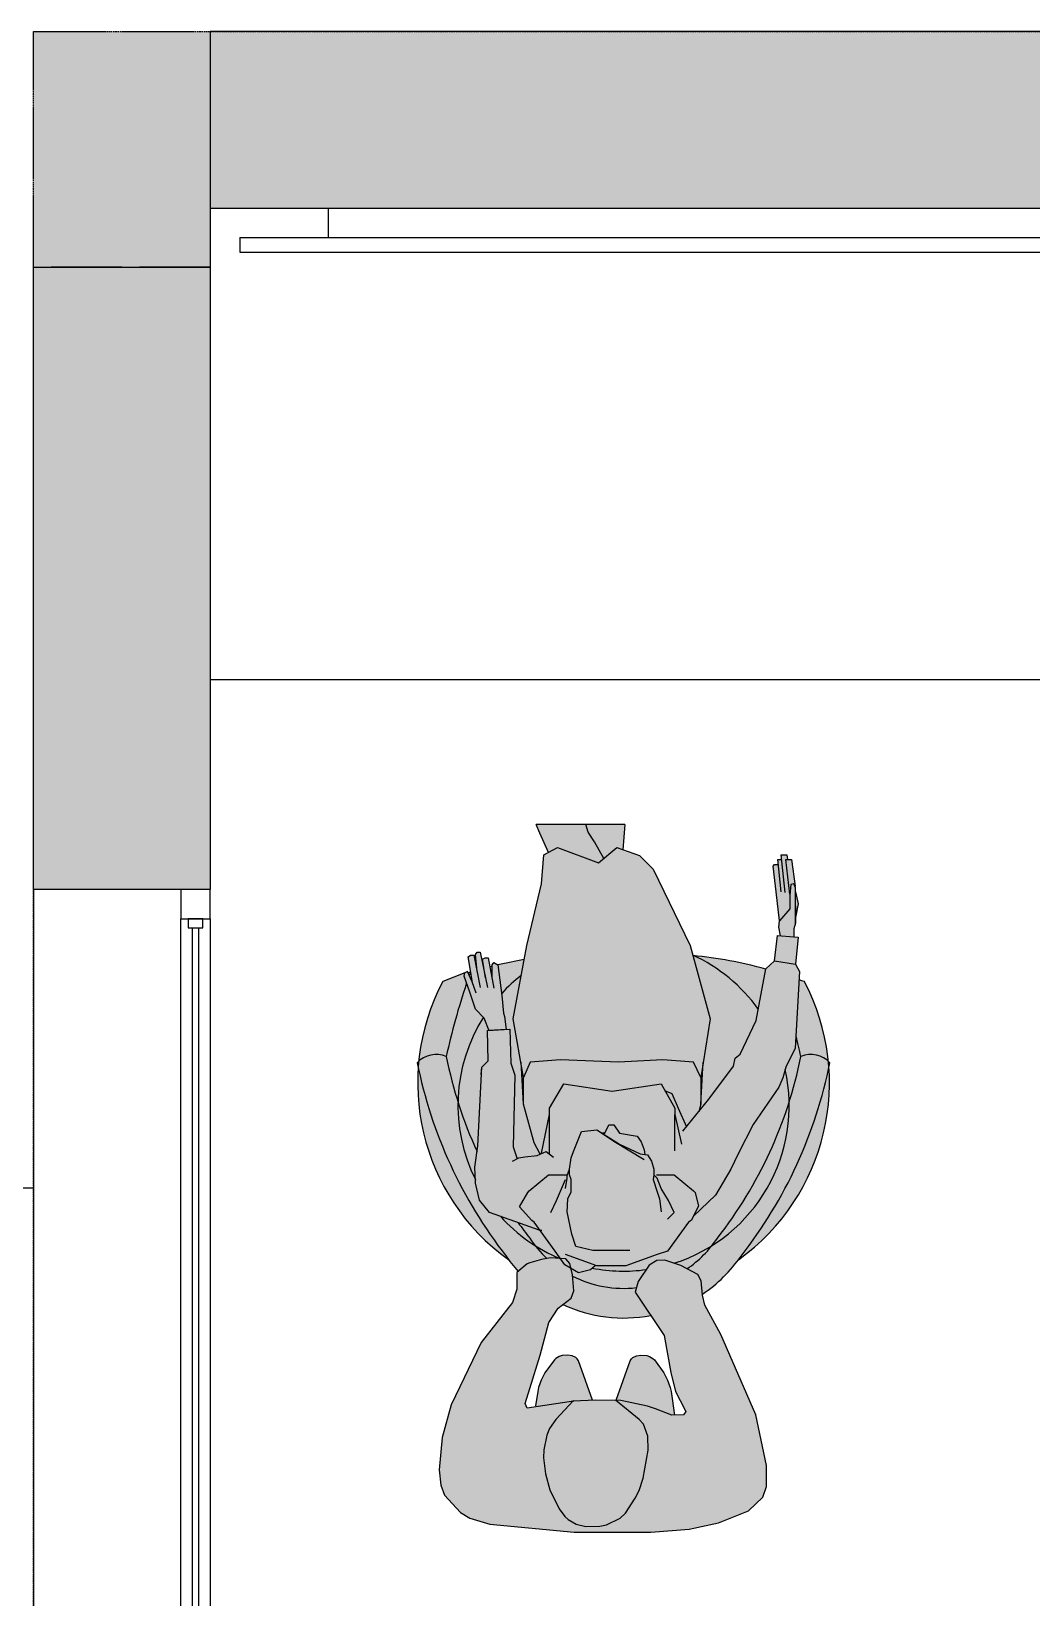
# Model space of a CAD drawing. Header units: millimetres. Extents: x 71819 to 78266, y 23672 to 38445.
# Drawn here: x 73896.7 to 74066.4, y 32970.1 to 33235.9 of the extents above; entities that cross this region are included whole.
import ezdxf

# ---------------------------------------------------------------- set-up
doc = ezdxf.new("R2010")
doc.units = ezdxf.units.MM
doc.linetypes.add('ACAD_ISO02W100', pattern=[15, 12, -3])
doc.linetypes.add('DASHED2', pattern=[0.375, 0.25, -0.125])
doc.layers.add('Plan Archi', color=8, linetype='Continuous')

msp = doc.modelspace()

# ---------------------------------------------------------------- hatches: boundary and pattern name
at = {"layer": 'Plan Archi', "linetype": 'ACAD_ISO02W100'}
h = msp.add_hatch(color=256, dxfattribs=at)
h.dxf.hatch_style = 1
h.paths.add_polyline_path([(73897.05, 33235.93), (73927.05, 33235.93), (73927.05, 33195.93), (73897.05, 33195.93)])
at = {"layer": 'Plan Archi'}
h = msp.add_hatch(color=256, dxfattribs=at)
h.dxf.hatch_style = 1
h.paths.add_polyline_path([(74621.71, 33235.93), (73927.05, 33235.93), (73927.05, 33205.93), (74621.71, 33205.93)])
h = msp.add_hatch(color=256, dxfattribs=at)
h.dxf.hatch_style = 1
h.paths.add_polyline_path([(73897.05, 33195.93), (73927.05, 33195.93), (73927.05, 33090.29), (73897.05, 33090.29)])
at = {"layer": 'Plan Archi', "true_color": 0xffffff}
h = msp.add_hatch(color=7, dxfattribs=at)
h.dxf.hatch_style = 1
h.paths.add_polyline_path([(73978.43, 33068.33), (73980.2, 33058.37), (73981.3, 33060.96), (73986.48, 33061.37), (73996.31, 33060.96), (74003.81, 33061.37), (74009, 33060.96), (74010.23, 33058.37), (74011.86, 33068.33), (74008.45, 33080.75), (74002.18, 33093.71), (73999.86, 33096.03), (73996.03, 33097.4), (73992.9, 33094.8), (73985.94, 33097.4), (73983.62, 33096.17), (73983.21, 33091.26), (73980.75, 33080.75)])
h.paths.add_polyline_path([(73996.03, 33097.4), (73997.04, 33097.04), (73997.38, 33101.31), (73990.73, 33101.31), (73991.12, 33099.99), (73992.21, 33098.35), (73993.82, 33095.57)])
h.paths.add_polyline_path([(73992.9, 33094.8), (73993.82, 33095.57), (73992.21, 33098.35), (73991.12, 33099.99), (73990.73, 33101.31), (73982.33, 33101.31), (73982.93, 33099.85), (73984.43, 33096.6), (73985.94, 33097.4)])
h.paths.add_polyline_path([(74022.78, 33078.15), (74026.33, 33077.61), (74026.78, 33082.2), (74026.06, 33082.25), (74023.26, 33082.48)])
h.paths.add_polyline_path([(74026.33, 33084.57), (74026.33, 33087.43), (74026.33, 33087.57), (74026.33, 33090.57), (74026.06, 33091.26), (74025.51, 33091.12), (74025.37, 33089.34), (74025.37, 33087.02), (74023.6, 33084.98), (74023.46, 33083.89), (74023.75, 33082.44), (74026.06, 33082.25), (74026.06, 33083.61)])
h = msp.add_hatch(color=7, dxfattribs=at)
h.dxf.hatch_style = 1
h.paths.add_polyline_path([(74023.19, 33088.39), (74023.6, 33084.98), (74025.37, 33087.02), (74025.37, 33089.34), (74025.51, 33091.12), (74026.06, 33091.26), (74026.23, 33090.82), (74025.65, 33095.35), (74025.24, 33095.35), (74024.97, 33095.35), (74024.83, 33096.17), (74024.42, 33096.17), (74023.87, 33096.17), (74023.96, 33095.35), (74023.87, 33095.35), (74023.33, 33095.35), (74023.41, 33094.53), (74022.78, 33094.53), (74022.51, 33094.26)])
h = msp.add_hatch(color=7, dxfattribs=at)
h.dxf.hatch_style = 1
h.paths.add_polyline_path([(74026.33, 33085.52), (74026.74, 33087.84), (74026.33, 33089.89), (74026.33, 33087.57)])
h = msp.add_hatch(color=7, dxfattribs=at)
h.dxf.hatch_style = 1
h.paths.add_polyline_path([(73962.42, 33061.14, -0.292249), (73967.08, 33061.93, -0.028149), (73970.53, 33074.36), (73970.11, 33075.56), (73970.24, 33076.11), (73966.49, 33074.66, 0.096549)])
h.paths.add_polyline_path([(73977.64, 33027.46, -0.008687), (73977.16, 33028.15, -0.114135), (73962.32, 33060.05, 0.260508)])
h.paths.add_polyline_path([(74020, 33069.97), (74021.28, 33076.78, 0.041394), (74009.08, 33079.05, -0.128467)])
h = msp.add_hatch(color=7, dxfattribs=at)
h.dxf.hatch_style = 1
h.paths.add_polyline_path([(74013.06, 33031.11, -0.020541), (74012.14, 33029.84, 0.263343), (74025.24, 33054.22, -0.090174)], flags=17)
h.paths.add_polyline_path([(74010.63, 33060.8), (74010.23, 33053.86), (74009.89, 33052.57), (74011.59, 33054.68), (74015.82, 33060.28), (74016.1, 33061.64), (74016.91, 33062.32), (74019.64, 33068.06), (74020, 33069.97, 0.128467), (74009.08, 33079.05, 0.000565), (74008.91, 33079.07), (74011.86, 33068.33)])
h.paths.add_polyline_path([(73980.2, 33058.37), (73980.2, 33053.86), (73979.82, 33060.52), (73978.43, 33068.33), (73979.81, 33075.72, 0.040509), (73976.47, 33072.64), (73976.52, 33072.29), (73976.79, 33069.28), (73976.93, 33068.74), (73977.21, 33066.52), (73974.06, 33066.33), (73974.2, 33061.23), (73973.11, 33060.14), (73972.43, 33046.77), (73971.94, 33043.13), (73972.05, 33040.44), (73972.72, 33037.57), (73974.42, 33035.48), (73983.01, 33032.38), (73985.53, 33028.89), (73986.39, 33027.67), (73987.33, 33027.59), (73988.01, 33026.79), (73988.22, 33025.95), (73989.48, 33025.21), (73991.53, 33025.75), (73992.43, 33026.5), (73992.62, 33026.43), (73997.54, 33026.43), (74002.86, 33028.34), (74004.63, 33028.89), (74008.18, 33033.8), (74008.59, 33034.08), (74008.99, 33034.83), (74012.74, 33038.39), (74015.32, 33042.84), (74016.6, 33045.41), (74019.16, 33050.39), (74023.46, 33056.73), (74024.16, 33058.29), (74024.69, 33060.14), (74026.28, 33063.36), (74027.01, 33076.38), (74026.33, 33077.61), (74022.78, 33078.15), (74021.28, 33076.79), (74019.64, 33068.06), (74016.91, 33062.32), (74016.1, 33061.64), (74015.82, 33060.28), (74011.59, 33054.68), (74009.89, 33052.57), (74010.23, 33053.86), (74010.23, 33058.37), (74009, 33060.96), (74003.81, 33061.37), (73996.31, 33060.96), (73986.48, 33061.37), (73981.3, 33060.96)])
h.paths.add_polyline_path([(73996.44, 33047.04), (73995.49, 33047.59), (73992.62, 33049.5)], flags=16)
h.paths.add_polyline_path([(73969.06, 33054.22, 0.03092), (73972.3, 33045.8), (73972.43, 33046.77), (73973.11, 33060.14), (73974.2, 33061.23), (73974.06, 33066.33), (73974.31, 33066.35), (73973.52, 33068.47), (73973.38, 33068.6, 0.136056)])
h.paths.add_polyline_path([(73977.16, 33028.15, 0.035379), (73979.27, 33025.47), (73980.8, 33026.72), (73981.27, 33026.92), (73983.23, 33027.51), (73984.16, 33027.68, -0.038546), (73982.16, 33029.84, -0.068994), (73976.26, 33034.82), (73974.42, 33035.48), (73972.72, 33037.57), (73972.05, 33040.44), (73972.02, 33041.04, -0.122041), (73969.06, 33054.22, -0.027275), (73967.08, 33061.93, 0.292249), (73962.42, 33061.14, 0.007458), (73962.32, 33060.05, 0.114135)])
h.paths.add_polyline_path([(73967.08, 33061.93, 0.027275), (73969.06, 33054.22, -0.136056), (73973.38, 33068.6), (73972.02, 33069.97), (73971.06, 33072.83), (73970.53, 33074.36, 0.028149)])
h.paths.add_polyline_path([(73976.47, 33072.64, -0.040509), (73979.81, 33075.72), (73980.31, 33078.39, 0.015204), (73975.84, 33077.49)])
h.paths.add_polyline_path([(74015.32, 33042.84), (74012.74, 33038.39), (74008.99, 33034.83), (74008.59, 33034.08), (74008.18, 33033.8), (74004.63, 33028.89), (74002.86, 33028.34), (73997.54, 33026.43), (73992.62, 33026.43), (73992.43, 33026.5), (73991.85, 33026.02, 0.082095), (74001.01, 33025.78), (74001.52, 33026.52), (74002.82, 33027.31), (74004.14, 33027.37), (74005.68, 33026.84, 0.063579), (74012.14, 33029.84, 0.020541), (74013.06, 33031.11, 0.090174), (74025.24, 33054.22, 0.049524), (74024.58, 33059.73), (74024.16, 33058.29), (74023.46, 33056.73), (74019.16, 33050.39), (74016.6, 33045.41)], flags=17)
h.paths.add_polyline_path([(74025.24, 33054.22, 0.027275), (74027.22, 33061.93, 0.007853), (74026.4, 33065.44), (74026.28, 33063.36), (74024.69, 33060.14), (74024.58, 33059.73, -0.049524)])
h.paths.add_polyline_path([(73981.24, 33031.11, 0.020541), (73982.16, 33029.84, 0.04204), (73986.35, 33027.67), (73986.39, 33027.67), (73985.53, 33028.89), (73983.01, 33032.38), (73979.29, 33033.72, 0.011168)], flags=17)
h.paths.add_polyline_path([(73982.16, 33029.84, -0.020541), (73981.24, 33031.11, -0.011168), (73979.29, 33033.72), (73976.26, 33034.82, 0.068994)], flags=17)
h.paths.add_polyline_path([(73972.02, 33041.04), (73971.94, 33043.13), (73972.3, 33045.8, -0.03092), (73969.06, 33054.22, 0.122041)], flags=17)
h.paths.add_polyline_path([(73999.32, 33022.71), (73999.6, 33023.73), (74001.01, 33025.78, -0.082095), (73991.85, 33026.02), (73991.53, 33025.75), (73989.48, 33025.21), (73988.22, 33025.95), (73988.48, 33024.88), (73988.5, 33024.66, 0.146984)])
h.paths.add_polyline_path([(74005.68, 33026.84), (74006.85, 33026.44), (74007.91, 33025.9, 0.076097), (74012.14, 33029.84, -0.063579)], flags=16)
h.paths.add_polyline_path([(73988.28, 33020.9), (73986.87, 33019.84, 0.159146), (74001.74, 33017.99), (73999.12, 33021.94), (73999.32, 33022.71, -0.146984), (73988.5, 33024.66), (73988.7, 33022.18)])
h = msp.add_hatch(color=7, dxfattribs=at)
h.dxf.hatch_style = 1
h.paths.add_polyline_path([(73973.52, 33068.47), (73974.31, 33066.35), (73977.21, 33066.52), (73976.93, 33068.74), (73976.79, 33069.28), (73976.52, 33072.29), (73975.84, 33077.47), (73975.16, 33077.88), (73974.88, 33077.47), (73974.88, 33077.26, 0.001369), (73974.48, 33077.16), (73974.2, 33078.7), (73973.65, 33078.7), (73973.24, 33078.43), (73973.72, 33075.31), (73972.84, 33079.66), (73972.29, 33079.66), (73972.02, 33079.25), (73972.29, 33076.38), (73971.74, 33079.11), (73971.2, 33079.11), (73970.79, 33078.84), (73971.51, 33074.49), (73971.47, 33074.61), (73970.65, 33076.38), (73970.24, 33076.11), (73970.11, 33075.56), (73971.06, 33072.83), (73972.02, 33069.97)])
h = msp.add_hatch(color=7, dxfattribs=at)
h.dxf.hatch_style = 1
h.paths.add_polyline_path([(74031.98, 33060.05, -0.114492), (74017.07, 33028.06, -0.007769), (74016.64, 33027.45, 0.260671)])
h.paths.add_polyline_path([(74031.98, 33060.05, 0.007458), (74031.89, 33061.14, 0.292249), (74027.22, 33061.93, -0.027275), (74025.24, 33054.22, -0.263343), (74012.14, 33029.84, -0.076097), (74007.91, 33025.9), (74009.75, 33024.96), (74010.33, 33023.89), (74010.53, 33021.59, 0.096222), (74017.07, 33028.06, 0.114492)])
h.paths.add_polyline_path([(74027.78, 33074.72, -0.047369), (74026.93, 33074.99), (74026.4, 33065.44, -0.007853), (74027.22, 33061.93, -0.292249), (74031.89, 33061.14, 0.096987)])
h.paths.add_polyline_path([(74016.91, 33062.32), (74016.1, 33061.64), (74015.82, 33060.28), (74011.59, 33054.68), (74007.82, 33050.02), (74006.41, 33053.18), (74005.31, 33055.64), (74004.18, 33056.14), (74003.54, 33057.27), (73995.22, 33056.05), (73987.03, 33057.27), (73984.57, 33053.18), (73984.57, 33052.09), (73984.57, 33049.63), (73984.57, 33045.39), (73984.03, 33045.81), (73982.52, 33045.13), (73980.43, 33044.93), (73979.39, 33044.72), (73979.11, 33044.59), (73978.43, 33046.63), (73978.7, 33058.78), (73978.02, 33060.82), (73977.88, 33066.55), (73974.06, 33066.33), (73974.2, 33061.23), (73973.11, 33060.14), (73972.43, 33046.77), (73971.94, 33043.13), (73972.05, 33040.44), (73972.72, 33037.57), (73974.42, 33035.48), (73983.01, 33032.38), (73985.53, 33028.89), (73986.39, 33027.67), (73987.33, 33027.59), (73988.01, 33026.79), (73988.22, 33025.95), (73989.48, 33025.21), (73991.53, 33025.75), (73992.43, 33026.5), (73992.62, 33026.43), (73997.54, 33026.43), (74002.86, 33028.34), (74004.63, 33028.89), (74008.18, 33033.8), (74008.59, 33034.08), (74008.99, 33034.83), (74012.74, 33038.39), (74015.32, 33042.84), (74016.6, 33045.41), (74019.16, 33050.39), (74023.46, 33056.73), (74024.16, 33058.29), (74024.69, 33060.14), (74026.28, 33063.36), (74027.01, 33076.38), (74026.33, 33077.61), (74022.78, 33078.15), (74021.28, 33076.79), (74019.64, 33068.06)])
h.paths.add_polyline_path([(73996.44, 33047.04), (73995.49, 33047.59), (73996.22, 33047.14)], flags=16)
h = msp.add_hatch(color=7, dxfattribs=at)
h.dxf.hatch_style = 1
h.paths.add_polyline_path([(73984.16, 33027.68), (73984.78, 33027.79), (73986.35, 33027.67, -0.04204), (73982.16, 33029.84, 0.038546)])
h = msp.add_hatch(color=7, dxfattribs=at)
h.dxf.hatch_style = 1
h.paths.add_polyline_path([(73988.68, 33003.46), (73980.8, 33002.26), (73980.48, 33003.06), (73981.27, 33005.57), (73983.03, 33011.22), (73984.5, 33016.8), (73986.05, 33019.23), (73988.28, 33020.9), (73988.7, 33022.18), (73988.48, 33024.88), (73988.01, 33026.79), (73987.33, 33027.59), (73984.78, 33027.79), (73983.23, 33027.51), (73981.27, 33026.92), (73980.8, 33026.72), (73979.04, 33025.28), (73979.04, 33022.46), (73978.33, 33020.18), (73972.99, 33013.37), (73967.9, 33002.8), (73966.37, 32997.25), (73965.89, 32991.81), (73966.14, 32989.2), (73966.75, 32987.48), (73969.48, 32984.54), (73971.1, 32983.58), (73974.46, 32982.58), (73988.76, 32981.19), (74001.78, 32981.23), (74008.28, 32981.71), (74013.26, 32982.78), (74018.36, 32984.82), (74020.79, 32987.17), (74021.37, 32988.95), (74021.38, 32992.54), (74019.59, 33001.11), (74013.66, 33014.73), (74010.91, 33019.71), (74010.54, 33021.45), (74010.33, 33023.89), (74009.75, 33024.96), (74006.85, 33026.44), (74004.14, 33027.37), (74002.82, 33027.31), (74001.52, 33026.52), (73999.6, 33023.73), (73999.12, 33021.94), (74004.02, 33014.57), (74005.17, 33008.32), (74005.97, 33005.09), (74006.75, 33003.57), (74007.69, 33001.67), (74007.32, 33001.11), (74005.36, 33001.04), (74002.58, 33002.12), (74001.19, 33002.58), (73996.69, 33003.54), (73992.39, 33003.62), (73988.6, 33003.46)])
h = msp.add_hatch(color=7, dxfattribs=at)
h.dxf.hatch_style = 1
h.paths.add_polyline_path([(74001.34, 32995.15), (74001.27, 32997.51), (74000.52, 32999.52), (73999.8, 33000.31), (73995.85, 33003.55), (73992.39, 33003.62), (73988.71, 33003.46), (73988.6, 33003.44), (73985.66, 33000.31), (73984.6, 32998.82), (73984.12, 32997.69), (73983.62, 32995.17), (73983.58, 32993.83), (73983.9, 32991.08), (73984.67, 32988.39), (73986.24, 32985.19), (73987.21, 32983.86), (73987.74, 32983.34), (73989.11, 32982.59), (73990.75, 32982.19), (73993.11, 32982.22), (73994.28, 32982.47), (73996.58, 32983.58), (73997.45, 32984.42), (73999.14, 32986.95), (73999.79, 32988.29), (74000.47, 32990.39)])
h.paths.add_polyline_path([(74001.19, 33002.58), (74002.58, 33002.12), (74005.36, 33001.04), (74005.79, 33001.05), (74005.2, 33005.09), (74005.06, 33005.75), (74004.62, 33007.02), (74003.98, 33008.23), (74002.37, 33010.47), (74002.14, 33010.69), (74001.55, 33011.02), (74001.08, 33011.17), (74000.06, 33011.25), (73999.34, 33011.13), (73998.73, 33010.85), (73998.5, 33010.65), (73998.26, 33010.27), (73995.89, 33003.55), (73996.69, 33003.54)])
h.paths.add_polyline_path([(73988.6, 33003.44), (73988.61, 33003.46), (73988.6, 33003.46), (73991.88, 33003.59), (73989.52, 33010.27), (73989.29, 33010.65), (73989.06, 33010.85), (73988.45, 33011.13), (73987.72, 33011.25), (73986.71, 33011.17), (73986.24, 33011.02), (73985.64, 33010.69), (73985.42, 33010.47), (73983.81, 33008.23), (73983.17, 33007.02), (73982.73, 33005.75), (73982.59, 33005.09), (73982.21, 33002.47)])

# ---------------------------------------------------------------- linework, layer by layer
at = {"layer": 'Plan Archi', "linetype": 'DASHED2'}
for p, q in [((73897.05, 32524.66), (73897.05, 33235.93)), ((73897.05, 33235.93), (74888.71, 33235.93))]:
    msp.add_line(p, q, dxfattribs=at)
at = {"layer": 'Plan Archi', "linetype": 'ACAD_ISO02W100'}
for p, q in [((73897.05, 33235.93), (73927.05, 33235.93)), ((73897.05, 33195.93), (73897.05, 33235.93)), ((73927.05, 33235.93), (73927.05, 33195.93)), ((73927.05, 33195.93), (73897.05, 33195.93))]:
    msp.add_line(p, q, dxfattribs=at)
at = {"layer": 'Plan Archi'}
for p, q in [((74621.71, 33235.93), (73927.05, 33235.93)), ((73927.05, 33235.93), (73927.05, 33205.93)), ((73927.05, 33205.93), (74621.71, 33205.93)), ((73927.05, 33205.93), (74612.63, 33205.93)), ((73947.05, 33205.93), (74592.63, 33205.93)), ((73932.05, 33200.93), (74607.63, 33200.93)), ((73947.05, 33200.93), (74592.63, 33200.93)), ((73932.05, 33198.43), (74607.63, 33198.43)), ((73897.05, 33195.93), (73927.05, 33195.93)), ((73897.05, 33090.29), (73897.05, 33195.93)), ((73927.05, 33195.93), (73927.05, 33090.29)), ((73927.05, 33125.93), (74612.63, 33125.93)), ((73997.38, 33101.31, 0), (73982.33, 33101.31, 0)), ((73982.93, 33099.85, 0), (73982.33, 33101.31, 0)), ((73991.12, 33099.99, 0), (73990.73, 33101.31, 0)), ((73997.38, 33101.31, 0), (73997.04, 33097.04, 0)), ((73984.43, 33096.58, 0), (73982.93, 33099.85, 0)), ((73992.21, 33098.35, 0), (73991.12, 33099.99, 0)), ((73993.82, 33095.57, 0), (73992.21, 33098.35, 0)), ((73983.21, 33091.26, 0), (73983.62, 33096.17, 0)), ((73983.62, 33096.17, 0), (73985.94, 33097.4, 0)), ((73985.94, 33097.4, 0), (73992.9, 33094.8, 0)), ((73992.9, 33094.8, 0), (73996.03, 33097.4, 0)), ((73996.03, 33097.4, 0), (73999.86, 33096.03, 0)), ((73999.86, 33096.03, 0), (74002.18, 33093.71, 0)), ((74023.87, 33089.89, 0), (74023.33, 33095.35, 0)), ((74023.33, 33095.35, 0), (74023.87, 33095.35, 0)), ((74024.56, 33089.75, 0), (74023.87, 33096.17, 0)), ((74023.87, 33096.17, 0), (74024.42, 33096.17, 0)), ((74023.87, 33095.35, 0), (74024.01, 33095.35, 0)), ((74024.42, 33096.17, 0), (74024.83, 33096.17, 0)), ((74025.37, 33089.48, 0), (74024.69, 33095.35, 0)), ((74024.69, 33095.35, 0), (74025.24, 33095.35, 0)), ((74024.83, 33096.17, 0), (74024.97, 33095.35, 0)), ((74025.24, 33095.35, 0), (74025.65, 33095.35, 0)), ((74025.65, 33095.35, 0), (74026.23, 33090.82, 0)), ((74002.18, 33093.71, 0), (74008.45, 33080.75, 0)), ((74022.51, 33094.26, 0), (74022.78, 33094.53, 0)), ((74023.19, 33088.39, 0), (74022.51, 33094.26, 0)), ((74022.78, 33094.53, 0), (74023.41, 33094.53, 0)), ((73927.05, 33090.29), (73897.05, 33090.29)), ((73897.05, 33090.29), (73897.05, 32670.29)), ((73922.05, 33090.29), (73922.05, 33085.29)), ((73927.05, 33090.29), (73922.05, 33090.29)), ((73927.05, 33085.29), (73927.05, 33090.29)), ((73980.75, 33080.75, 0), (73983.21, 33091.26, 0)), ((74025.51, 33091.12, 0), (74025.37, 33089.34, 0)), ((74026.06, 33091.26, 0), (74025.51, 33091.12, 0)), ((74026.33, 33090.57, 0), (74026.06, 33091.26, 0)), ((74026.33, 33087.57, 0), (74026.33, 33090.57, 0)), ((74026.33, 33089.89, 0), (74026.74, 33087.84, 0)), ((74023.6, 33084.98, 0), (74023.19, 33088.39, 0)), ((74025.37, 33087.02, 0), (74023.6, 33084.98, 0)), ((74025.37, 33089.48, 0), (74025.37, 33089.48, 0)), ((74025.37, 33089.34, 0), (74025.37, 33087.02, 0)), ((74026.74, 33087.84, 0), (74026.33, 33085.52, 0)), ((74026.33, 33084.57, 0), (74026.33, 33087.57, 0)), ((74026.33, 33087.43, 0), (74026.33, 33084.57, 0)), ((73922.05, 32675.29), (73922.05, 33085.29)), ((73922.05, 33085.29), (73927.05, 33085.29)), ((73923.3, 33085.29), (73923.3, 33083.79)), ((73925.8, 33085.29), (73923.3, 33085.29)), ((73925.8, 33083.79), (73925.8, 33085.29)), ((73927.05, 33085.29), (73927.05, 32675.29)), ((74023.46, 33083.89, 0), (74023.6, 33084.98, 0)), ((74026.33, 33084.57, 0), (74026.06, 33083.61, 0)), ((73923.3, 33083.79), (73925.8, 33083.79)), ((73924.05, 32676.79), (73924.05, 33083.79)), ((73924.05, 33083.79), (73925.05, 33083.79)), ((73925.05, 33083.79), (73925.05, 32676.79)), ((74022.78, 33078.15, 0), (74023.26, 33082.48, 0)), ((74023.26, 33082.48, 0), (74026.06, 33082.25, 0)), ((74023.75, 33082.44, 0), (74023.46, 33083.89, 0)), ((74026.06, 33083.61, 0), (74026.06, 33082.25, 0)), ((74026.06, 33082.25, 0), (74026.78, 33082.2, 0)), ((74026.78, 33082.2, 0), (74026.33, 33077.61, 0)), ((73970.79, 33078.84, 0), (73971.2, 33079.11, 0)), ((73971.2, 33079.11, 0), (73971.74, 33079.11, 0)), ((73971.74, 33079.11, 0), (73972.84, 33073.65, 0)), ((73972.02, 33079.25, 0), (73972.29, 33079.66, 0)), ((73972.29, 33076.38, 0), (73972.02, 33079.25, 0)), ((73972.29, 33079.66, 0), (73972.84, 33079.66, 0)), ((73972.84, 33079.66, 0), (73974.06, 33073.65, 0)), ((73978.43, 33068.33, 0), (73980.75, 33080.75, 0)), ((74008.45, 33080.75, 0), (74011.86, 33068.33, 0)), ((73970.65, 33076.38, 0), (73970.24, 33076.11, 0)), ((73971.47, 33074.61, 0), (73970.65, 33076.38, 0)), ((73971.51, 33074.49, 0), (73970.79, 33078.84, 0)), ((73973.24, 33078.43, 0), (73973.65, 33078.7, 0)), ((73973.72, 33075.31, 0), (73973.24, 33078.43, 0)), ((73973.65, 33078.7, 0), (73974.2, 33078.7, 0)), ((73974.2, 33078.7, 0), (73975.16, 33073.51, 0)), ((73974.88, 33077.47, 0), (73975.16, 33077.88, 0)), ((73974.88, 33075.15, 0), (73974.88, 33077.47, 0)), ((73975.16, 33077.88, 0), (73975.84, 33077.47, 0)), ((73975.84, 33077.47, 0), (73976.52, 33072.29, 0)), ((74019.64, 33068.06, 0), (74021.28, 33076.79, 0)), ((74021.28, 33076.79, 0), (74022.78, 33078.15, 0)), ((74022.78, 33078.15, 0), (74026.33, 33077.61, 0)), ((74027.01, 33076.38, 0), (74026.28, 33063.36, 0)), ((74026.33, 33077.61, 0), (74027.01, 33076.38, 0)), ((73970.24, 33076.11, 0), (73966.49, 33074.66, 0)), ((73970.11, 33075.56, 0), (73970.24, 33076.11, 0)), ((73971.06, 33072.83, 0), (73970.11, 33075.56, 0)), ((73972.15, 33072.7, 0), (73971.47, 33074.61, 0)), ((73972.02, 33069.97, 0), (73971.06, 33072.83, 0)), ((73976.52, 33072.29, 0), (73976.79, 33069.28, 0)), ((73973.52, 33068.47, 0), (73972.02, 33069.97, 0)), ((73974.34, 33066.28, 0), (73973.52, 33068.47, 0)), ((73976.79, 33069.28, 0), (73976.93, 33068.74, 0)), ((73976.93, 33068.74, 0), (73977.21, 33066.52, 0)), ((73974.06, 33066.33, 0), (73977.88, 33066.55, 0)), ((73974.2, 33061.23, 0), (73974.06, 33066.33, 0)), ((73977.21, 33066.52, 0), (73974.31, 33066.35, 0)), ((73977.88, 33066.55, 0), (73978.02, 33060.82, 0)), ((73980.2, 33058.37, 0), (73978.43, 33068.33, 0)), ((74011.86, 33068.33, 0), (74010.23, 33058.37, 0)), ((74016.91, 33062.32, 0), (74019.64, 33068.06, 0)), ((74026.28, 33063.36, 0), (74024.69, 33060.14, 0)), ((73973.11, 33060.14, 0), (73974.2, 33061.23, 0)), ((73978.02, 33060.82, 0), (73978.7, 33058.78, 0)), ((73980.2, 33053.86, 0), (73979.79, 33060.96, 0)), ((73981.3, 33060.96, 0), (73980.2, 33058.37, 0)), ((73986.48, 33061.37, 0), (73981.3, 33060.96, 0)), ((73996.31, 33060.96, 0), (73986.48, 33061.37, 0)), ((74003.81, 33061.37, 0), (73996.31, 33060.96, 0)), ((74009, 33060.96, 0), (74003.81, 33061.37, 0)), ((74010.23, 33058.37, 0), (74009, 33060.96, 0)), ((74010.23, 33053.86, 0), (74010.64, 33060.96, 0)), ((74015.82, 33060.28, 0), (74016.1, 33061.64, 0)), ((74016.1, 33061.64, 0), (74016.91, 33062.32, 0)), ((73972.43, 33046.77, 0), (73973.11, 33060.14, 0)), ((73972.97, 33058.91, 0), (73973.11, 33060.14, 0)), ((73978.7, 33058.78, 0), (73978.43, 33046.63, 0)), ((73980.2, 33053.86, 0), (73980.2, 33058.37, 0)), ((74010.23, 33058.37, 0), (74010.23, 33053.86, 0)), ((74011.59, 33054.68, 0), (74015.82, 33060.28, 0)), ((74024.16, 33058.29, 0), (74023.46, 33056.73, 0)), ((74024.69, 33060.14, 0), (74024.16, 33058.29, 0)), ((73984.57, 33053.18, 0), (73987.03, 33057.27, 0)), ((73987.03, 33057.27, 0), (73995.22, 33056.05, 0)), ((73995.22, 33056.05, 0), (74003.54, 33057.27, 0)), ((74003.54, 33057.27, 0), (74005.86, 33053.18, 0)), ((74004.09, 33056.18, 0), (74005.31, 33055.64, 0)), ((74005.31, 33055.64, 0), (74006.41, 33053.18, 0)), ((74023.46, 33056.73, 0), (74019.16, 33050.39, 0)), ((73981.98, 33047.31, 0), (73980.2, 33053.86, 0)), ((73984.57, 33052.09, 0), (73984.57, 33053.18, 0)), ((74005.86, 33053.18, 0), (74005.86, 33052.09, 0)), ((74006.41, 33053.18, 0), (74007.82, 33050.02, 0)), ((74007.22, 33049.26, 0), (74011.59, 33054.68, 0)), ((74010.23, 33053.86, 0), (74009.89, 33052.57, 0)), ((73983.21, 33045.54, 0), (73984.57, 33052.09, 0)), ((73984.57, 33049.63, 0), (73984.57, 33052.09, 0)), ((73993.99, 33048.95, 0), (73994.67, 33050.32, 0)), ((73994.67, 33050.32, 0), (73995.49, 33050.32, 0)), ((73995.49, 33050.32, 0), (73996.44, 33048.95, 0)), ((74005.86, 33049.63, 0), (74005.86, 33052.09, 0)), ((74005.86, 33052.09, 0), (74006.95, 33047.04, 0)), ((74019.16, 33050.39, 0), (74016.6, 33045.41, 0)), ((73982.99, 33045.34, 0), (73981.98, 33047.31, 0)), ((73984.57, 33045.4, 0), (73984.57, 33049.63, 0)), ((73988.67, 33045.81, 0), (73990.03, 33049.22, 0)), ((73990.03, 33049.22, 0), (73992.62, 33049.5, 0)), ((73992.62, 33049.5, 0), (73996.44, 33047.04, 0)), ((73992.62, 33049.5, 0), (73995.49, 33047.59, 0)), ((73993.99, 33048.95, 0), (73993.58, 33048.95, 0)), ((73993.58, 33048.95, 0), (73993.58, 33048.95, 0)), ((73993.58, 33048.95, 0), (73993.99, 33048.95, 0)), ((73995.49, 33047.59, 0), (73996.44, 33047.04, 0)), ((73995.49, 33047.59, 0), (74000.67, 33044.45, 0)), ((73996.44, 33048.95, 0), (73999.45, 33048.4, 0)), ((73999.45, 33048.4, 0), (74000.13, 33047.45, 0)), ((74000.13, 33047.45, 0), (74000.67, 33046.08, 0)), ((74005.86, 33045.95, 0), (74005.86, 33049.63, 0)), ((73971.94, 33043.13, 0), (73972.43, 33046.77, 0)), ((73978.3, 33044.19, 0), (73979.39, 33044.72, 0)), ((73978.43, 33046.63, 0), (73979.11, 33044.58, 0)), ((73979.39, 33044.72, 0), (73980.43, 33044.93, 0)), ((73980.43, 33044.93, 0), (73982.52, 33045.13, 0)), ((73982.52, 33045.13, 0), (73984.03, 33045.81, 0)), ((73984.03, 33045.81, 0), (73985.25, 33044.86, 0)), ((73987.98, 33042.81, 0), (73988.26, 33044.72, 0)), ((73988.26, 33044.72, 0), (73988.67, 33045.81, 0)), ((73996.44, 33047.04, 0), (73999.99, 33045.4, 0)), ((73999.99, 33045.4, 0), (74001.22, 33045.27, 0)), ((74000.67, 33046.08, 0), (74000.76, 33045.32, 0)), ((74001.22, 33045.27, 0), (74001.9, 33044.17, 0)), ((74016.6, 33045.41, 0), (74015.32, 33042.84, 0)), ((73972.05, 33040.44, 0), (73971.94, 33043.13, 0)), ((73981.16, 33039.12, 0), (73984.43, 33041.85, 0)), ((73984.43, 33041.85, 0), (73987.57, 33041.85, 0)), ((73987.57, 33041.72, 0), (73987.98, 33042.81, 0)), ((73987.98, 33041.85, 0), (73987.98, 33042.81, 0)), ((73988.26, 33041.04, 0), (73987.98, 33041.85, 0)), ((74001.9, 33044.17, 0), (74002.31, 33042.81, 0)), ((74002.31, 33041.85, 0), (74002.18, 33041.04, 0)), ((74002.31, 33042.81, 0), (74002.31, 33041.85, 0)), ((74002.86, 33041.31, 0), (74002.31, 33041.85, 0)), ((74002.72, 33041.85, 0), (74005.72, 33041.85, 0)), ((74005.72, 33041.85, 0), (74009, 33039.12, 0)), ((74015.32, 33042.84, 0), (74012.74, 33038.39, 0)), ((73216.84, 33039.66), (73897.05, 33039.66)), ((73972.72, 33037.57, 0), (73972.05, 33040.44, 0)), ((73980.89, 33038.85, 0), (73981.16, 33039.12, 0)), ((73985.8, 33037.49, 0), (73987.3, 33041.04, 0)), ((73987.3, 33039.53, 0), (73987.57, 33041.31, 0)), ((73987.57, 33041.31, 0), (73987.57, 33041.72, 0)), ((73988.26, 33038.99, 0), (73988.26, 33041.04, 0)), ((74002.18, 33041.04, 0), (74002.86, 33038.99, 0)), ((74003.54, 33039.53, 0), (74002.86, 33041.31, 0)), ((74004.77, 33037.49, 0), (74003.54, 33039.53, 0)), ((74009, 33039.12, 0), (74009.27, 33038.85, 0)), ((73974.42, 33035.48, 0), (73972.72, 33037.57, 0)), ((73979.52, 33036.4, 0), (73980.89, 33038.85, 0)), ((73984.84, 33035.44, 0), (73985.8, 33037.49, 0)), ((73987.57, 33035.58, 0), (73987.71, 33037.76, 0)), ((73987.71, 33037.76, 0), (73988.26, 33038.99, 0)), ((74002.86, 33038.99, 0), (74003.27, 33037.76, 0)), ((74003.27, 33037.76, 0), (74003.54, 33035.58, 0)), ((74005.72, 33035.44, 0), (74004.77, 33037.49, 0)), ((74009.88, 33036.51, 0), (74008.59, 33034.08, 0)), ((74012.74, 33038.39, 0), (74008.99, 33034.83, 0)), ((74009.27, 33038.85, 0), (74009.88, 33036.51, 0)), ((73983.01, 33032.38, 0), (73974.42, 33035.48, 0)), ((73981.57, 33034.08, 0), (73979.52, 33036.4, 0)), ((73981.98, 33033.8, 0), (73981.57, 33034.08, 0)), ((73985.53, 33028.89, 0), (73981.98, 33033.8, 0)), ((73988.39, 33031.76, 0), (73987.57, 33035.58, 0)), ((74004.63, 33034.35, 0), (74005.72, 33035.44, 0)), ((74008.18, 33033.8, 0), (74004.63, 33028.89, 0)), ((74008.59, 33034.08, 0), (74008.18, 33033.8, 0)), ((73983.28, 33032.38, 0), (73983.01, 33032.38, 0)), ((73989.07, 33029.71, 0), (73988.39, 33031.76, 0)), ((73987.16, 33026.57, 0), (73985.53, 33028.89, 0)), ((73991.94, 33029.03, 0), (73989.07, 33029.71, 0)), ((73998.22, 33029.03, 0), (73991.94, 33029.03, 0)), ((74004.63, 33028.89, 0), (74002.86, 33028.34, 0)), ((73980.8, 33026.72, -78.14), (73979.04, 33025.28, -78.14)), ((73981.27, 33026.92, -78.14), (73980.8, 33026.72, -78.14)), ((73983.23, 33027.51, -78.14), (73981.27, 33026.92, -78.14)), ((73984.78, 33027.79, -78.14), (73983.23, 33027.51, -78.14)), ((73987.33, 33027.59, -78.14), (73984.78, 33027.79, -78.14)), ((73989.48, 33025.21, 0), (73987.16, 33026.57, 0)), ((73992.62, 33026.43, 0), (73987.3, 33028.34, 0)), ((73988.01, 33026.79, -78.14), (73987.33, 33027.59, -78.14)), ((73988.48, 33024.88, -78.14), (73988.01, 33026.79, -78.14)), ((73992.35, 33026.43, 0), (73991.53, 33025.75, 0)), ((73997.54, 33026.43, 0), (73992.62, 33026.43, 0)), ((74002.86, 33028.34, 0), (73997.54, 33026.43, 0)), ((74001.52, 33026.52, -78.14), (73999.6, 33023.73, -78.14)), ((74002.82, 33027.31, -78.14), (74001.52, 33026.52, -78.14)), ((74004.14, 33027.37, -78.14), (74002.82, 33027.31, -78.14)), ((74006.85, 33026.44, -78.14), (74004.14, 33027.37, -78.14)), ((74009.75, 33024.96, -78.14), (74006.85, 33026.44, -78.14)), ((73979.04, 33025.28, -78.14), (73979.04, 33022.46, -78.14)), ((73988.7, 33022.18, -78.14), (73988.48, 33024.88, -78.14)), ((73991.53, 33025.75, 0), (73989.48, 33025.21, 0)), ((73999.6, 33023.73, -78.14), (73999.12, 33021.94, -78.14)), ((74010.33, 33023.89, -78.14), (74009.75, 33024.96, -78.14)), ((74010.54, 33021.45, -78.14), (74010.33, 33023.89, -78.14)), ((73979.04, 33022.46, -78.14), (73978.33, 33020.18, -78.14)), ((73986.05, 33019.23, -78.14), (73988.28, 33020.9, -78.14)), ((73988.28, 33020.9, -78.14), (73988.7, 33022.18, -78.14)), ((73999.12, 33021.94, -78.14), (74004.02, 33014.57, -78.14)), ((74010.91, 33019.71, -78.14), (74010.54, 33021.45, -78.14)), ((73978.33, 33020.18, -78.14), (73972.99, 33013.37, -78.14)), ((73984.5, 33016.8, -78.14), (73986.05, 33019.23, -78.14)), ((74013.66, 33014.73, -78.14), (74010.91, 33019.71, -78.14)), ((73983.03, 33011.22, -78.14), (73984.5, 33016.8, -78.14)), ((73972.99, 33013.37, -78.14), (73967.9, 33002.8, -78.14)), ((74004.02, 33014.57, -78.14), (74005.17, 33008.32, -78.14)), ((74019.59, 33001.11, -78.14), (74013.66, 33014.73, -78.14)), ((73981.27, 33005.57, -78.14), (73983.03, 33011.22, -78.14)), ((73985.42, 33010.47, -78.14), (73983.81, 33008.23, -78.14)), ((73985.64, 33010.69, -78.14), (73985.42, 33010.47, -78.14)), ((73986.24, 33011.02, -78.14), (73985.64, 33010.69, -78.14)), ((73986.71, 33011.17, -78.14), (73986.24, 33011.02, -78.14)), ((73987.72, 33011.25, -78.14), (73986.71, 33011.17, -78.14)), ((73988.45, 33011.13, -78.14), (73987.72, 33011.25, -78.14)), ((73989.06, 33010.85, -78.14), (73988.45, 33011.13, -78.14)), ((73989.29, 33010.65, -78.14), (73989.06, 33010.85, -78.14)), ((73989.52, 33010.27, -78.14), (73989.29, 33010.65, -78.14)), ((73991.87, 33003.62, -78.14), (73989.52, 33010.27, -78.14)), ((73995.91, 33003.62, -78.14), (73998.26, 33010.27, -78.14)), ((73998.26, 33010.27, -78.14), (73998.5, 33010.65, -78.14)), ((73998.5, 33010.65, -78.14), (73998.73, 33010.85, -78.14)), ((73998.73, 33010.85, -78.14), (73999.34, 33011.13, -78.14)), ((73999.34, 33011.13, -78.14), (74000.06, 33011.25, -78.14)), ((74000.06, 33011.25, -78.14), (74001.08, 33011.17, -78.14)), ((74001.08, 33011.17, -78.14), (74001.55, 33011.02, -78.14)), ((74001.55, 33011.02, -78.14), (74002.14, 33010.69, -78.14)), ((74002.14, 33010.69, -78.14), (74002.37, 33010.47, -78.14)), ((74002.37, 33010.47, -78.14), (74003.98, 33008.23, -78.14)), ((73983.81, 33008.23, -78.14), (73983.17, 33007.02, -78.14)), ((74003.98, 33008.23, -78.14), (74004.62, 33007.02, -78.14)), ((74005.17, 33008.32, -78.14), (74005.97, 33005.09, -78.14)), ((73980.48, 33003.06, -78.14), (73981.27, 33005.57, -78.14)), ((73982.59, 33005.09, -78.14), (73982.23, 33002.66, -78.14)), ((73982.73, 33005.75, -78.14), (73982.59, 33005.09, -78.14)), ((73983.17, 33007.02, -78.14), (73982.73, 33005.75, -78.14)), ((74004.62, 33007.02, -78.14), (74005.06, 33005.75, -78.14)), ((74005.06, 33005.75, -78.14), (74005.2, 33005.09, -78.14)), ((74005.2, 33005.09, -78.14), (74005.79, 33001.05, -78.14)), ((74005.97, 33005.09, -78.14), (74006.75, 33003.57, -78.14)), ((73967.9, 33002.8, -78.14), (73966.37, 32997.25, -78.14)), ((73980.8, 33002.26, -78.14), (73980.48, 33003.06, -78.14)), ((73988.68, 33003.46, -78.14), (73980.8, 33002.26, -78.14)), ((73988.68, 33003.54, -78.14), (73985.66, 33000.31, -78.14)), ((73992.39, 33003.62, -78.14), (73988.6, 33003.46, -78.14)), ((73988.6, 33003.46, -78.14), (73988.68, 33003.46, -78.14)), ((73996.69, 33003.54, -78.14), (73992.39, 33003.62, -78.14)), ((73999.8, 33000.31, -78.14), (73995.77, 33003.62, -78.14)), ((74001.19, 33002.58, -78.14), (73996.69, 33003.54, -78.14)), ((74002.58, 33002.12, -78.14), (74001.19, 33002.58, -78.14)), ((74005.36, 33001.04, -78.14), (74002.58, 33002.12, -78.14)), ((74006.75, 33003.57, -78.14), (74007.69, 33001.67, -78.14)), ((73985.66, 33000.31, -78.14), (73984.6, 32998.82, -78.14)), ((74000.52, 32999.52, -78.14), (73999.8, 33000.31, -78.14)), ((74001.27, 32997.51, -78.14), (74000.52, 32999.52, -78.14)), ((74007.32, 33001.11, -78.14), (74005.36, 33001.04, -78.14)), ((74007.69, 33001.67, -78.14), (74007.32, 33001.11, -78.14)), ((74021.38, 32992.54, -78.14), (74019.59, 33001.11, -78.14)), ((73966.37, 32997.25, -78.14), (73965.89, 32991.81, -78.14)), ((73984.12, 32997.69, -78.14), (73983.62, 32995.17, -78.14)), ((73984.6, 32998.82, -78.14), (73984.12, 32997.69, -78.14)), ((74001.34, 32995.15, -78.14), (74001.27, 32997.51, -78.14)), ((73983.62, 32995.17, -78.14), (73983.58, 32993.83, -78.14)), ((74000.47, 32990.39, -78.14), (74001.34, 32995.15, -78.14)), ((73965.89, 32991.81, -78.14), (73966.14, 32989.2, -78.14)), ((73983.58, 32993.83, -78.14), (73983.9, 32991.08, -78.14)), ((74021.37, 32988.95, -78.14), (74021.38, 32992.54, -78.14)), ((73966.14, 32989.2, -78.14), (73966.75, 32987.48, -78.14)), ((73983.9, 32991.08, -78.14), (73984.67, 32988.39, -78.14)), ((73999.79, 32988.29, -78.14), (74000.47, 32990.39, -78.14)), ((74020.79, 32987.17, -78.14), (74021.37, 32988.95, -78.14)), ((73966.75, 32987.48, -78.14), (73969.48, 32984.54, -78.14)), ((73984.67, 32988.39, -78.14), (73986.24, 32985.19, -78.14)), ((73997.45, 32984.42, -78.14), (73999.14, 32986.95, -78.14)), ((73999.14, 32986.95, -78.14), (73999.79, 32988.29, -78.14)), ((74018.36, 32984.82, -78.14), (74020.79, 32987.17, -78.14)), ((73969.48, 32984.54, -78.14), (73971.1, 32983.58, -78.14)), ((73971.1, 32983.58, -78.14), (73974.46, 32982.58, -78.14)), ((73986.24, 32985.19, -78.14), (73987.21, 32983.86, -78.14)), ((73987.21, 32983.86, -78.14), (73987.74, 32983.34, -78.14)), ((73987.74, 32983.34, -78.14), (73989.11, 32982.59, -78.14)), ((73994.28, 32982.47, -78.14), (73996.58, 32983.58, -78.14)), ((73996.58, 32983.58, -78.14), (73997.45, 32984.42, -78.14)), ((74013.26, 32982.78, -78.14), (74018.36, 32984.82, -78.14)), ((73974.46, 32982.58, -78.14), (73988.76, 32981.19, -78.14)), ((73988.76, 32981.19, -78.14), (74001.78, 32981.23, -78.14)), ((73989.11, 32982.59, -78.14), (73990.75, 32982.19, -78.14)), ((73990.75, 32982.19, -78.14), (73993.11, 32982.22, -78.14)), ((73993.11, 32982.22, -78.14), (73994.28, 32982.47, -78.14)), ((74001.78, 32981.23, -78.14), (74008.28, 32981.71, -78.14)), ((74008.28, 32981.71, -78.14), (74013.26, 32982.78, -78.14))]:
    msp.add_line(p, q, dxfattribs=at)
at = {"layer": 'Plan Archi', "linetype": 'Continuous'}
for p, q in [((73927.05, 33205.93), (73927.05, 33125.93)), ((73947.05, 33205.93), (73947.05, 33200.93)), ((73932.05, 33200.93), (73932.05, 33198.43))]:
    msp.add_line(p, q, dxfattribs=at)
at = {"layer": 'Plan Archi', "extrusion": (0.092199, 0.995741, 0)}
msp.add_line((73962.15, 33060.88, 0.02), (73962.39, 33060.86, 0.07), dxfattribs=at)
at = {"layer": 'Plan Archi'}
for centre, radius, start, end in [((73997.15, 33053.61, 0), 28.1, 35.5913, 65.2963), ((74001.46, 33004.38, 0.02), 75.06, 74.6932, 84.304), ((73992.84, 33004.38, 0.02), 75.06, 103.8404, 104.1542), ((73992.84, 33004.38, 0.02), 75.06, 99.6082, 103.1074), ((73999.13, 33057.46, 0), 36.9, 152.2084, 234.3826), ((74079.09, 33037.58, 0.02), 114.63, 161.2862, 167.7358), ((73992.84, 33004.38, 0.02), 75.06, 106.7407, 107.0976), ((74079.09, 33037.58, 0.02), 114.63, 160.2871, 160.5932), ((73997.15, 33053.61, 0), 28.1, 128.1005, 137.3795), ((73995.17, 33057.46, 0.07), 36.9, 305.5824, 27.8909), ((74028.76, 33079.33, 0.02), 4.71, 247.1338, 257.9818), ((73997.15, 33053.61, 0), 28.1, 147.7641, 206.5878), ((73915.21, 33037.58, 0.02), 114.63, 12.2642, 14.064), ((73965.37, 33057.89, 0.02), 4.39, 67.0168, 137.0393), ((74038.7, 33076.17, 0.02), 78.06, 191.2959, 218.0475), ((74038.7, 33076.17, 0.02), 73.02, 191.2453, 204.5788), ((73955.6, 33076.17, 0.02), 73.02, 321.8948, 348.7547), ((73955.6, 33076.17, 0.02), 78.06, 321.9525, 348.7041), ((74028.94, 33057.89, 0.02), 4.39, 42.9607, 112.9832), ((73997.15, 33053.61, 0), 28.1, 287.6788, 12.5851), ((73997.15, 33053.61, 0), 28.1, 221.9822, 247.5117), ((74038.7, 33076.17, 0), 73.02, 215.5458, 218.1052), ((73997.15, 33041.69, 0), 19.11, 213.6344, 227.1711), ((73997.15, 33041.69, 0.02), 19.11, 304.2519, 326.3656), ((73997.15, 33041.69, 0), 24.14, 213.921, 222.2149), ((73997.15, 33053.61, 0), 28.1, 259.1255, 277.8981), ((73997.15, 33041.69, 0.02), 24.14, 303.6564, 325.6411), ((73997.15, 33041.69, 0), 19.11, 243.0859, 276.5325), ((73997.15, 33041.69, 0), 24.14, 244.8088, 280.9791)]:
    msp.add_arc(centre, radius, start, end, dxfattribs=at)

doc.saveas('drawing.dxf')
